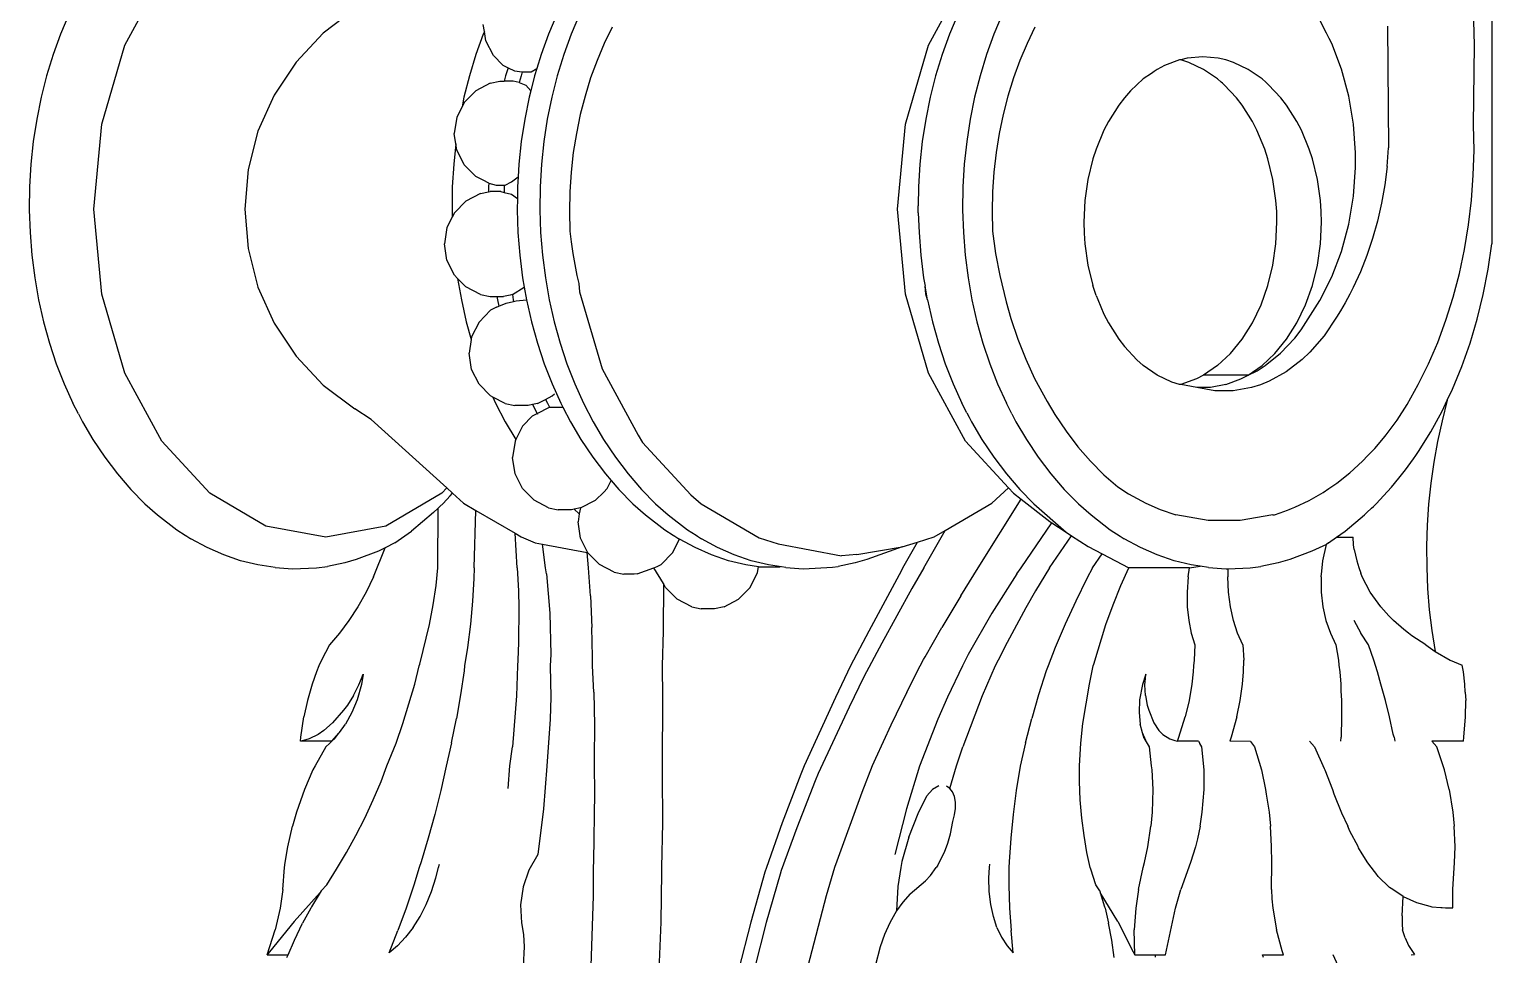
# Model space of a CAD drawing. Extents: x -1563 to 1637, y -685 to 815.
# Drawn here: x 1044 to 1192.5, y 34.6 to 128.5 of the extents above; entities that cross this region are included whole.
import ezdxf

# ---------------------------------------------------------------- set-up
doc = ezdxf.new("R2010")
doc.units = 0
doc.header["$MEASUREMENT"] = 0
doc.layers.get('0').update_dxf_attribs({"linetype": 'CONTINUOUS'})

msp = doc.modelspace()

# ---------------------------------------------------------------- linework, layer by layer
at = {"color": 22}
for p, q in [((1192.54, 147.24), (1192.54, 106.78)), ((1053.71, 126.94), (1057.46, 133.84)), ((1135.35, 126.94), (1139.1, 133.84)), ((1190.8, 126.95), (1190.55, 135.07)), ((1048.02, 130.03), (1047.17, 128.03)), ((1077.07, 130.57), (1073.86, 128.15)), ((1097.58, 130.03), (1096.73, 128.03)), ((1099.88, 130.03), (1099.04, 128.03)), ((1138.31, 130.03), (1137.46, 128.03)), ((1142.82, 130.03), (1141.98, 128.03)), ((1175.75, 128.16), (1175.07, 129.48)), ((1047.17, 128.03), (1046.42, 125.97)), ((1073.86, 128.15), (1071.1, 125.22)), ((1090.11, 128.03), (1089.36, 125.97)), ((1090.23, 128.32), (1090.11, 128.03)), ((1090.23, 128.32), (1090.12, 129.03)), ((1090.38, 127.37), (1090.23, 128.32)), ((1096.73, 128.03), (1095.98, 125.97)), ((1099.04, 128.03), (1098.28, 125.97)), ((1103.2, 128.77), (1102.4, 127.11)), ((1137.46, 128.03), (1136.71, 125.97)), ((1141.98, 128.03), (1141.22, 125.97)), ((1146.14, 128.77), (1145.34, 127.11)), ((1176.03, 127.61), (1175.75, 128.16)), ((1181.94, 128.86), (1182.06, 116.5)), ((1051.36, 118.91), (1053.71, 126.94)), ((1091.14, 125.87), (1090.38, 127.37)), ((1102.4, 127.11), (1101.67, 125.39)), ((1133, 118.91), (1135.35, 126.94)), ((1145.34, 127.11), (1144.61, 125.39)), ((1176.29, 127.09), (1176.03, 127.61)), ((1177.28, 124.51), (1176.29, 127.09)), ((1190.69, 118.82), (1190.8, 126.95)), ((1046.42, 125.97), (1045.77, 123.83)), ((1071.1, 125.22), (1068.87, 121.87)), ((1089.36, 125.97), (1088.71, 123.83)), ((1091.14, 125.87), (1092.09, 124.91)), ((1092.09, 124.91), (1092.63, 124.64)), ((1095.98, 125.97), (1095.55, 124.57)), ((1098.28, 125.97), (1097.63, 123.83)), ((1101.67, 125.39), (1101.02, 123.61)), ((1136.71, 125.97), (1136.05, 123.83)), ((1141.22, 125.97), (1140.57, 123.83)), ((1144.61, 125.39), (1143.96, 123.61)), ((1159.3, 124.86), (1158.56, 124.47)), ((1160.82, 125.43), (1159.3, 124.86)), ((1160.97, 125.44), (1160.82, 125.43)), ((1161.6, 125.61), (1160.97, 125.44)), ((1161.78, 125.18), (1160.97, 125.44)), ((1163.18, 125.75), (1161.6, 125.61)), ((1163.28, 124.47), (1161.78, 125.18)), ((1164.75, 125.61), (1163.18, 125.75)), ((1165.53, 125.43), (1164.75, 125.61)), ((1166.3, 125.18), (1165.53, 125.43)), ((1167.79, 124.47), (1166.3, 125.18)), ((1045.77, 123.83), (1045.21, 121.65)), ((1088.71, 123.83), (1088.15, 121.65)), ((1092.38, 123.83), (1092.24, 123.27)), ((1092.63, 124.64), (1092.38, 123.83)), ((1092.63, 124.64), (1093.28, 124.32)), ((1093.28, 124.32), (1094.08, 124.24)), ((1093.96, 123.83), (1093.75, 123.15)), ((1094.08, 124.24), (1093.96, 123.83)), ((1094.08, 124.24), (1094.99, 124.24)), ((1095.33, 123.83), (1094.94, 122.3)), ((1094.99, 124.24), (1095.55, 124.57)), ((1095.55, 124.57), (1095.33, 123.83)), ((1097.63, 123.83), (1097.07, 121.65)), ((1101.02, 123.61), (1100.46, 121.77)), ((1136.05, 123.83), (1135.5, 121.65)), ((1140.57, 123.83), (1140.01, 121.65)), ((1143.96, 123.61), (1143.4, 121.77)), ((1157.15, 123.5), (1155.84, 122.28)), ((1157.98, 124.07), (1157.15, 123.5)), ((1158.26, 124.26), (1157.98, 124.07)), ((1158.56, 124.47), (1158.26, 124.26)), ((1164.69, 123.5), (1163.28, 124.47)), ((1165.06, 123.19), (1164.69, 123.5)), ((1169.21, 123.5), (1167.79, 124.47)), ((1169.59, 123.17), (1169.21, 123.5)), ((1178.01, 121.76), (1177.28, 124.51)), ((1068.87, 121.87), (1067.23, 118.19)), ((1089.35, 122.31), (1088.18, 121.12)), ((1090.83, 123.07), (1089.35, 122.31)), ((1090.83, 123.07), (1091.8, 123.27)), ((1091.8, 123.27), (1092.24, 123.27)), ((1093.15, 123.27), (1092.24, 123.27)), ((1093.75, 123.15), (1093.15, 123.27)), ((1093.75, 123.15), (1094.45, 122.87)), ((1094.45, 122.87), (1094.94, 122.3)), ((1094.94, 122.3), (1094.77, 121.65)), ((1155.84, 122.28), (1155.23, 121.58)), ((1165.2, 123.06), (1165.06, 123.19)), ((1165.36, 122.92), (1165.2, 123.06)), ((1166.61, 121.58), (1165.36, 122.92)), ((1169.73, 123.05), (1169.59, 123.17)), ((1169.88, 122.92), (1169.73, 123.05)), ((1171.13, 121.58), (1169.88, 122.92)), ((1045.21, 121.65), (1044.76, 119.41)), ((1087.96, 120.68), (1087.42, 119.62)), ((1088.15, 121.65), (1087.96, 120.68)), ((1088.18, 121.12), (1087.96, 120.68)), ((1094.77, 121.65), (1094.32, 119.41)), ((1097.07, 121.65), (1096.62, 119.41)), ((1100.46, 121.77), (1099.97, 119.89)), ((1135.5, 121.65), (1135.05, 119.41)), ((1140.01, 121.65), (1139.56, 119.41)), ((1143.4, 121.77), (1142.91, 119.89)), ((1154.65, 120.83), (1153.61, 119.18)), ((1155.23, 121.58), (1154.65, 120.83)), ((1167.19, 120.83), (1166.61, 121.58)), ((1168.23, 119.18), (1167.19, 120.83)), ((1171.71, 120.83), (1171.13, 121.58)), ((1172.75, 119.18), (1171.71, 120.83)), ((1178.49, 118.91), (1178.01, 121.76)), ((1044.76, 119.41), (1044.41, 117.15)), ((1050.56, 110.29), (1051.36, 118.91)), ((1087.42, 119.62), (1087.16, 117.95)), ((1094.32, 119.41), (1093.97, 117.15)), ((1096.62, 119.41), (1096.27, 117.15)), ((1099.97, 119.89), (1099.57, 117.97)), ((1132.2, 110.29), (1133, 118.91)), ((1135.05, 119.41), (1134.7, 117.15)), ((1139.56, 119.41), (1139.21, 117.15)), ((1142.91, 119.89), (1142.52, 117.97)), ((1153.61, 119.18), (1153.15, 118.29)), ((1168.69, 118.29), (1168.23, 119.18)), ((1173.21, 118.29), (1172.75, 119.18)), ((1178.69, 115.99), (1178.49, 118.91)), ((1067.23, 118.19), (1066.23, 114.3)), ((1087.33, 116.91), (1087.16, 117.95)), ((1099.57, 117.97), (1099.26, 116.02)), ((1142.52, 117.97), (1142.2, 116.02)), ((1153.15, 118.29), (1152.36, 116.38)), ((1169.48, 116.38), (1168.69, 118.29)), ((1173.99, 116.38), (1173.21, 118.29)), ((1190.74, 116.27), (1190.69, 118.82)), ((1044.41, 117.15), (1044.17, 114.85)), ((1087.33, 116.91), (1087.11, 114.85)), ((1087.42, 116.29), (1087.33, 116.91)), ((1088.18, 114.79), (1087.42, 116.29)), ((1093.97, 117.15), (1093.73, 114.85)), ((1096.27, 117.15), (1096.03, 114.85)), ((1099.26, 116.02), (1099.04, 114.04)), ((1134.7, 117.15), (1134.45, 114.85)), ((1139.21, 117.15), (1138.97, 114.85)), ((1142.2, 116.02), (1141.98, 114.04)), ((1152.36, 116.38), (1152.03, 115.38)), ((1169.8, 115.38), (1169.48, 116.38)), ((1174.32, 115.38), (1173.99, 116.38)), ((1178.7, 114.52), (1178.69, 115.99)), ((1181.91, 114.61), (1182.06, 116.5)), ((1190.66, 113.73), (1190.74, 116.27)), ((1044.17, 114.85), (1044.03, 112.54)), ((1087.11, 114.85), (1086.97, 112.54)), ((1089.35, 113.6), (1088.18, 114.79)), ((1093.73, 114.85), (1093.65, 113.57)), ((1096.03, 114.85), (1095.89, 112.54)), ((1134.45, 114.85), (1134.32, 112.54)), ((1138.97, 114.85), (1138.83, 112.54)), ((1152.03, 115.38), (1151.53, 113.3)), ((1170.31, 113.3), (1169.8, 115.38)), ((1174.83, 113.3), (1174.32, 115.38)), ((1178.49, 111.61), (1178.7, 114.52)), ((1181.91, 114.61), (1181.67, 112.74)), ((1066.23, 114.3), (1065.89, 110.29)), ((1090.09, 113.22), (1089.35, 113.6)), ((1090.69, 112.91), (1090.09, 113.22)), ((1090.69, 112.91), (1090.64, 112.54)), ((1090.69, 112.91), (1091.43, 112.71)), ((1092.35, 112.71), (1092.98, 113.05)), ((1092.98, 113.05), (1093.65, 113.57)), ((1093.65, 113.57), (1093.59, 112.54)), ((1099.04, 114.04), (1098.9, 112.05)), ((1141.98, 114.04), (1141.84, 112.05)), ((1151.53, 113.3), (1151.22, 111.15)), ((1170.62, 111.15), (1170.31, 113.3)), ((1175.14, 111.15), (1174.83, 113.3)), ((1190.48, 111.19), (1190.66, 113.73)), ((1044.03, 112.54), (1044, 110.22)), ((1086.97, 112.54), (1086.94, 110.22)), ((1089.84, 111.86), (1088.36, 111.1)), ((1089.84, 111.86), (1090.63, 112.03)), ((1090.64, 112.54), (1090.63, 112.03)), ((1090.63, 112.03), (1090.81, 112.07)), ((1091.9, 112.07), (1090.81, 112.07)), ((1091.43, 112.71), (1092.23, 112.71)), ((1091.9, 112.07), (1092.22, 111.97)), ((1092.23, 112.71), (1092.22, 112.54)), ((1092.22, 112.54), (1092.22, 111.97)), ((1092.22, 111.97), (1092.98, 111.8)), ((1092.23, 112.71), (1092.35, 112.71)), ((1092.98, 111.8), (1093.58, 111.38)), ((1093.59, 112.54), (1093.58, 111.38)), ((1095.89, 112.54), (1095.86, 110.22)), ((1098.9, 112.05), (1098.86, 110.05)), ((1134.32, 112.54), (1134.29, 110.61)), ((1138.83, 112.54), (1138.8, 110.22)), ((1141.84, 112.05), (1141.8, 110.05)), ((1178.02, 108.75), (1178.49, 111.61)), ((1181.67, 112.74), (1181.34, 110.89)), ((1044, 110.22), (1044.08, 107.91)), ((1051.36, 101.67), (1050.56, 110.29)), ((1065.89, 110.29), (1066.23, 106.28)), ((1086.94, 110.22), (1086.97, 109.48)), ((1088.36, 111.1), (1087.18, 109.91)), ((1093.58, 111.38), (1093.56, 110.22)), ((1093.56, 110.22), (1093.64, 107.91)), ((1095.86, 110.22), (1095.94, 107.91)), ((1098.86, 110.05), (1098.9, 108.06)), ((1133, 101.67), (1132.2, 110.29)), ((1134.28, 110.26), (1134.29, 110.61)), ((1134.3, 109.91), (1134.28, 110.26)), ((1138.8, 110.22), (1138.88, 107.91)), ((1141.8, 110.05), (1141.84, 108.06)), ((1151.22, 111.15), (1151.12, 108.95)), ((1170.7, 110.05), (1170.62, 111.15)), ((1170.72, 108.95), (1170.7, 110.05)), ((1175.21, 110.05), (1175.14, 111.15)), ((1175.24, 108.95), (1175.21, 110.05)), ((1181.34, 110.89), (1180.93, 109.08)), ((1190.18, 108.68), (1190.48, 111.19)), ((1086.97, 109.48), (1086.43, 108.41)), ((1087.18, 109.91), (1086.97, 109.48)), ((1134.3, 109.91), (1134.37, 107.91)), ((1151.12, 108.95), (1151.14, 107.86)), ((1170.62, 106.76), (1170.72, 108.95)), ((1175.14, 106.76), (1175.24, 108.95)), ((1177.29, 106), (1178.02, 108.75)), ((1180.93, 109.08), (1180.43, 107.31)), ((1189.77, 106.19), (1190.18, 108.68)), ((1044.08, 107.91), (1044.26, 105.6)), ((1086.43, 108.41), (1086.17, 106.75)), ((1093.64, 107.91), (1093.82, 105.6)), ((1095.94, 107.91), (1096.13, 105.6)), ((1098.9, 108.06), (1099.04, 106.98)), ((1099.04, 106.98), (1099.21, 105.78)), ((1134.37, 107.91), (1134.55, 105.6)), ((1138.88, 107.91), (1139.07, 105.6)), ((1141.84, 108.06), (1142.15, 105.78)), ((1151.14, 107.86), (1151.22, 106.76)), ((1180.43, 107.31), (1179.86, 105.59)), ((1044.26, 105.6), (1044.56, 103.32)), ((1066.23, 106.28), (1067.23, 102.38)), ((1086.43, 105.09), (1086.17, 106.75)), ((1093.82, 105.6), (1094.11, 103.32)), ((1096.13, 105.6), (1096.42, 103.32)), ((1099.21, 105.78), (1099.63, 103.54)), ((1134.55, 105.6), (1134.84, 103.32)), ((1139.07, 105.6), (1139.36, 103.32)), ((1142.15, 105.78), (1142.57, 103.54)), ((1151.22, 106.76), (1151.53, 104.61)), ((1170.31, 104.61), (1170.62, 106.76)), ((1174.83, 104.61), (1175.14, 106.76)), ((1176.31, 103.41), (1177.29, 106)), ((1179.86, 105.59), (1179.2, 103.92)), ((1189.25, 103.75), (1189.77, 106.19)), ((1192.17, 104.18), (1192.54, 106.78)), ((1087.18, 103.59), (1086.43, 105.09)), ((1151.53, 104.61), (1152.03, 102.53)), ((1169.8, 102.53), (1170.31, 104.61)), ((1174.32, 102.53), (1174.83, 104.61)), ((1191.68, 101.63), (1192.17, 104.18)), ((1044.56, 103.32), (1044.95, 101.07)), ((1087.51, 103.26), (1087.18, 103.59)), ((1088.36, 102.4), (1087.51, 103.26)), ((1087.51, 103.26), (1087.89, 101.07)), ((1094.11, 103.32), (1094.28, 102.38)), ((1096.42, 103.32), (1096.81, 101.07)), ((1099.63, 103.54), (1099.82, 102.74)), ((1099.82, 102.74), (1099.9, 101.89)), ((1134.84, 103.32), (1134.99, 102.47)), ((1139.36, 103.32), (1139.75, 101.07)), ((1142.57, 103.54), (1143.22, 100.87)), ((1152.36, 101.52), (1152.03, 102.53)), ((1169.11, 100.56), (1169.8, 102.53)), ((1173.62, 100.56), (1174.32, 102.53)), ((1175.09, 101.02), (1176.31, 103.41)), ((1179.2, 103.92), (1178.46, 102.32)), ((1188.63, 101.36), (1189.25, 103.75)), ((1044.95, 101.07), (1045.45, 98.85)), ((1053.71, 93.63), (1051.36, 101.67)), ((1067.23, 102.38), (1068.87, 98.71)), ((1087.89, 101.07), (1088.39, 98.85)), ((1089.84, 101.63), (1088.36, 102.4)), ((1089.84, 101.63), (1090.81, 101.43)), ((1090.81, 101.43), (1091.5, 101.43)), ((1091.5, 101.43), (1091.56, 101.07)), ((1091.5, 101.43), (1092.16, 101.43)), ((1091.56, 101.07), (1091.7, 100.43)), ((1092.83, 101.57), (1092.16, 101.43)), ((1093.09, 101.62), (1092.83, 101.57)), ((1093.09, 101.62), (1094.28, 102.38)), ((1093.09, 101.62), (1093.14, 101.07)), ((1093.14, 101.07), (1093.18, 100.92)), ((1093.46, 100.98), (1094.51, 101.07)), ((1094.28, 102.38), (1094.51, 101.07)), ((1094.51, 101.07), (1095.01, 98.85)), ((1096.81, 101.07), (1097.31, 98.85)), ((1099.9, 101.89), (1102.2, 94.06)), ((1135.35, 93.63), (1133, 101.67)), ((1135.07, 101.67), (1134.99, 102.47)), ((1135.23, 101.08), (1134.99, 102.47)), ((1135.23, 101.08), (1135.07, 101.67)), ((1135.23, 101.08), (1135.74, 98.85)), ((1139.75, 101.07), (1140.25, 98.85)), ((1152.36, 101.52), (1152.53, 101.12)), ((1152.53, 101.12), (1153.15, 99.62)), ((1173.19, 98.05), (1175.09, 101.02)), ((1178.12, 101.65), (1177.66, 100.78)), ((1178.29, 101.99), (1178.12, 101.65)), ((1178.46, 102.32), (1178.29, 101.99)), ((1187.89, 99.03), (1188.63, 101.36)), ((1191.07, 99.12), (1191.68, 101.63)), ((1090.86, 100.02), (1089.69, 98.83)), ((1091.45, 100.33), (1090.86, 100.02)), ((1091.45, 100.33), (1091.7, 100.43)), ((1091.7, 100.43), (1092.43, 100.74)), ((1091.7, 100.43), (1091.71, 100.41)), ((1092.43, 100.74), (1093.18, 100.92)), ((1093.18, 100.92), (1093.46, 100.98)), ((1143.22, 100.87), (1143.7, 99.18)), ((1153.15, 99.62), (1153.61, 98.73)), ((1168.23, 98.73), (1169.11, 100.56)), ((1172.75, 98.73), (1173.62, 100.56)), ((1177.17, 99.97), (1176.78, 99.32)), ((1177.66, 100.78), (1177.17, 99.97)), ((1045.45, 98.85), (1046.05, 96.69)), ((1068.87, 98.71), (1071.1, 95.36)), ((1088.39, 98.85), (1088.89, 97.06)), ((1089.69, 98.83), (1088.93, 97.33)), ((1095.01, 98.85), (1095.61, 96.69)), ((1097.31, 98.85), (1097.91, 96.69)), ((1135.74, 98.85), (1136.34, 96.69)), ((1140.25, 98.85), (1140.85, 96.69)), ((1143.7, 99.18), (1144.41, 97.08)), ((1153.61, 98.73), (1154.65, 97.08)), ((1167.19, 97.08), (1168.23, 98.73)), ((1171.71, 97.08), (1172.75, 98.73)), ((1172.53, 97.2), (1173.19, 98.05)), ((1176.78, 99.32), (1175.51, 97.43)), ((1187.05, 96.76), (1187.89, 99.03)), ((1190.34, 96.67), (1191.07, 99.12)), ((1046.05, 96.69), (1046.75, 94.59)), ((1088.89, 97.06), (1088.67, 95.67)), ((1088.93, 97.33), (1088.89, 97.06)), ((1095.61, 96.69), (1096.31, 94.59)), ((1097.91, 96.69), (1098.61, 94.59)), ((1136.34, 96.69), (1137.04, 94.59)), ((1140.85, 96.69), (1141.55, 94.59)), ((1144.41, 97.08), (1145.22, 95.05)), ((1154.65, 97.08), (1155.23, 96.33)), ((1166, 95.63), (1167.19, 97.08)), ((1170.52, 95.63), (1171.71, 97.08)), ((1171.09, 95.68), (1172.53, 97.2)), ((1175.51, 97.43), (1174.07, 95.76)), ((1186.12, 94.57), (1187.05, 96.76)), ((1189.5, 94.3), (1190.34, 96.67)), ((1071.1, 95.36), (1073.86, 92.43)), ((1088.93, 94.01), (1088.67, 95.67)), ((1155.23, 96.33), (1156.48, 94.99)), ((1166, 95.63), (1164.69, 94.41)), ((1169.21, 94.41), (1170.52, 95.63)), ((1169.53, 94.41), (1171.09, 95.68)), ((1174.07, 95.76), (1173.3, 95.03)), ((1046.75, 94.59), (1047.55, 92.55)), ((1057.46, 86.73), (1053.71, 93.63)), ((1089.69, 92.51), (1088.93, 94.01)), ((1096.31, 94.59), (1097.1, 92.55)), ((1098.61, 94.59), (1099.41, 92.55)), ((1102.2, 94.06), (1105.84, 87.34)), ((1139.1, 86.73), (1135.35, 93.63)), ((1137.04, 94.59), (1137.83, 92.55)), ((1141.55, 94.59), (1142.35, 92.55)), ((1145.22, 95.05), (1146.11, 93.09)), ((1156.48, 94.99), (1157.15, 94.41)), ((1158.56, 93.44), (1157.15, 94.41)), ((1164.69, 94.41), (1163.28, 93.44)), ((1167.79, 93.44), (1169.21, 94.41)), ((1167.79, 93.44), (1168.71, 93.88)), ((1168.71, 93.88), (1169.53, 94.41)), ((1171.67, 93.78), (1169.94, 92.82)), ((1173.3, 95.03), (1171.67, 93.78)), ((1185.08, 92.47), (1186.12, 94.57)), ((1188.56, 92), (1189.5, 94.3)), ((1047.55, 92.55), (1048.43, 90.58)), ((1073.86, 92.43), (1077.07, 90)), ((1090.86, 91.32), (1089.69, 92.51)), ((1097.1, 92.55), (1097.99, 90.58)), ((1099.41, 92.55), (1100.3, 90.58)), ((1137.83, 92.55), (1138.72, 90.58)), ((1142.35, 92.55), (1143.24, 90.58)), ((1146.11, 93.09), (1147.37, 90.75)), ((1160.06, 92.73), (1158.56, 93.44)), ((1160.82, 92.48), (1160.06, 92.73)), ((1160.97, 92.47), (1160.82, 92.48)), ((1162.54, 93.05), (1160.97, 92.47)), ((1162.57, 92.18), (1160.97, 92.47)), ((1163.28, 93.44), (1162.54, 93.05)), ((1163.97, 92.19), (1162.57, 92.18)), ((1164.42, 91.85), (1162.57, 92.18)), ((1167.79, 93.44), (1163.28, 93.44)), ((1165.53, 92.48), (1163.97, 92.19)), ((1165.53, 92.48), (1167.05, 93.05)), ((1168.13, 92.17), (1166.28, 91.85)), ((1167.05, 93.05), (1167.79, 93.44)), ((1169.04, 92.46), (1168.13, 92.17)), ((1169.94, 92.82), (1169.04, 92.46)), ((1183.96, 90.46), (1185.08, 92.47)), ((1091.09, 91.2), (1090.86, 91.32)), ((1091.09, 91.2), (1091.37, 90.58)), ((1092.34, 90.56), (1091.09, 91.2)), ((1095.63, 90.56), (1096.45, 90.98)), ((1096.45, 90.98), (1097.11, 91.32)), ((1096.45, 90.98), (1096.63, 90.58)), ((1097.11, 91.32), (1097.34, 91.55)), ((1147.37, 90.75), (1148.15, 89.44)), ((1166.28, 91.85), (1164.42, 91.85)), ((1188.02, 90.88), (1187.49, 88.8)), ((1187.51, 89.79), (1188.02, 90.88)), ((1188.02, 90.88), (1188.56, 92)), ((1049, 89.5), (1048.43, 90.58)), ((1049, 89.5), (1049.2, 89.11)), ((1078.74, 88.94), (1077.07, 90)), ((1091.37, 90.58), (1092.35, 88.71)), ((1092.34, 90.56), (1093.31, 90.35)), ((1094.66, 90.35), (1093.31, 90.35)), ((1095.13, 89.3), (1094.09, 88.24)), ((1095.11, 90.45), (1094.66, 90.35)), ((1095.63, 90.56), (1095.11, 90.45)), ((1095.11, 90.45), (1095.59, 89.53)), ((1095.13, 89.3), (1095.59, 89.53)), ((1095.59, 89.53), (1096.83, 90.18)), ((1095.59, 89.53), (1095.61, 89.49)), ((1096.63, 90.58), (1096.83, 90.18)), ((1096.83, 90.18), (1098.2, 90.18)), ((1097.99, 90.58), (1098.2, 90.18)), ((1098.2, 90.18), (1098.97, 88.71)), ((1100.3, 90.58), (1101.27, 88.71)), ((1139.23, 89.6), (1138.72, 90.58)), ((1139.23, 89.6), (1139.46, 89.16)), ((1139.46, 89.16), (1139.7, 88.71)), ((1143.8, 89.5), (1143.24, 90.58)), ((1143.8, 89.5), (1144, 89.11)), ((1148.15, 89.44), (1149.3, 87.75)), ((1182.92, 88.88), (1183.96, 90.46)), ((1186.36, 87.69), (1187.51, 89.79)), ((1049.2, 89.11), (1049.41, 88.71)), ((1049.41, 88.71), (1050.47, 86.92)), ((1086.4, 81.99), (1078.74, 88.94)), ((1092.35, 88.71), (1093.41, 86.92)), ((1094.09, 88.24), (1093.41, 86.92)), ((1098.97, 88.71), (1100.03, 86.92)), ((1101.27, 88.71), (1102.33, 86.92)), ((1139.7, 88.71), (1140.76, 86.92)), ((1144, 89.11), (1144.21, 88.71)), ((1144.21, 88.71), (1145.27, 86.92)), ((1149.3, 87.75), (1150.51, 86.17)), ((1181.82, 87.38), (1182.92, 88.88)), ((1185.11, 85.69), (1186.36, 87.69)), ((1187.49, 88.8), (1187.03, 86.71)), ((1050.47, 86.92), (1051.67, 85.11)), ((1062.33, 81.44), (1057.46, 86.73)), ((1093.34, 86.74), (1093.08, 85.08)), ((1093.41, 86.92), (1093.34, 86.74)), ((1100.03, 86.92), (1101.23, 85.11)), ((1102.33, 86.92), (1103.54, 85.11)), ((1105.84, 87.34), (1106.28, 86.6)), ((1106.28, 86.6), (1111.19, 81.28)), ((1143.47, 81.99), (1139.1, 86.73)), ((1140.76, 86.92), (1141.96, 85.11)), ((1145.27, 86.92), (1146.48, 85.11)), ((1150.51, 86.17), (1151.79, 84.69)), ((1180.65, 86), (1181.54, 87.05)), ((1181.54, 87.05), (1181.82, 87.38)), ((1187.03, 86.71), (1186.65, 84.6)), ((1051.67, 85.11), (1052.96, 83.41)), ((1093.34, 83.42), (1093.08, 85.08)), ((1101.23, 85.11), (1102.52, 83.41)), ((1103.54, 85.11), (1104.82, 83.41)), ((1141.96, 85.11), (1143.25, 83.41)), ((1146.48, 85.11), (1147.76, 83.41)), ((1151.79, 84.69), (1153.14, 83.33)), ((1179.42, 84.7), (1178.13, 83.53)), ((1179.42, 84.7), (1179.96, 85.27)), ((1179.96, 85.27), (1180.65, 86)), ((1183.77, 83.81), (1184.58, 84.94)), ((1184.58, 84.94), (1184.82, 85.28)), ((1184.82, 85.28), (1185.11, 85.69)), ((1052.96, 83.41), (1054.32, 81.83)), ((1094.09, 81.92), (1093.34, 83.42)), ((1102.52, 83.41), (1103.1, 82.74)), ((1104.82, 83.41), (1106.18, 81.83)), ((1143.25, 83.41), (1144.61, 81.83)), ((1147.76, 83.41), (1149.12, 81.83)), ((1153.14, 83.33), (1154.55, 82.09)), ((1176.79, 82.46), (1178.13, 83.53)), ((1183.11, 82.99), (1183.77, 83.81)), ((1186.65, 84.6), (1186.34, 82.47)), ((1054.32, 81.83), (1055.75, 80.38)), ((1086.4, 81.99), (1085.89, 81.44)), ((1086.99, 81.45), (1086.4, 81.99)), ((1095.27, 80.73), (1094.09, 81.92)), ((1102.35, 81.57), (1102.69, 81.92)), ((1102.69, 81.92), (1103.1, 82.74)), ((1103.1, 82.74), (1103.88, 81.83)), ((1103.88, 81.83), (1105.31, 80.38)), ((1106.18, 81.83), (1107.62, 80.38)), ((1141.77, 80.45), (1143.47, 81.99)), ((1143.98, 81.44), (1143.47, 81.99)), ((1144.61, 81.83), (1146.04, 80.38)), ((1149.12, 81.83), (1150.56, 80.38)), ((1154.55, 82.09), (1155.65, 81.39)), ((1175.41, 81.53), (1175.99, 81.92)), ((1175.99, 81.92), (1176.79, 82.46)), ((1181.56, 81.19), (1182.35, 82.05)), ((1182.35, 82.05), (1183.11, 82.99)), ((1186.34, 82.47), (1186.12, 80.34)), ((1055.75, 80.38), (1057.03, 79.25)), ((1068.02, 78.11), (1062.33, 81.44)), ((1085.89, 81.44), (1080.21, 78.11)), ((1085.71, 80.1), (1086.05, 80.42)), ((1086.05, 80.42), (1086.76, 81.19)), ((1086.76, 81.19), (1086.99, 81.45)), ((1088.09, 80.45), (1086.99, 81.45)), ((1088.09, 80.45), (1089.35, 79.71)), ((1096.75, 79.96), (1095.27, 80.73)), ((1100, 79.96), (1101.51, 80.73)), ((1101.51, 80.73), (1102.35, 81.57)), ((1105.31, 80.38), (1106.59, 79.25)), ((1107.62, 80.38), (1108.9, 79.25)), ((1111.19, 81.28), (1112.25, 80.38)), ((1112.25, 80.38), (1118.14, 76.93)), ((1137.03, 77.67), (1141.77, 80.45)), ((1140.39, 73.88), (1144.73, 80.85)), ((1143.98, 81.44), (1144.73, 80.85)), ((1144.73, 80.85), (1147.64, 78.57)), ((1146.04, 80.38), (1149.31, 77.49)), ((1150.56, 80.38), (1151.84, 79.25)), ((1155.65, 81.39), (1157.39, 80.43)), ((1157.39, 80.43), (1158.86, 79.79)), ((1172.53, 80.02), (1173.98, 80.71)), ((1173.98, 80.71), (1175.41, 81.53)), ((1180.52, 80.1), (1180.85, 80.42)), ((1180.85, 80.42), (1181.56, 81.19)), ((1186.12, 80.34), (1185.98, 78.2)), ((1057.03, 79.25), (1058.98, 77.75)), ((1085.06, 79.48), (1082.84, 77.59)), ((1085.06, 79.48), (1085.54, 79.93)), ((1085.5, 73.88), (1085.54, 79.93)), ((1085.54, 79.93), (1085.71, 80.1)), ((1089.19, 73.88), (1089.35, 79.71)), ((1089.35, 79.71), (1093.34, 77.38)), ((1096.75, 79.96), (1097.71, 79.76)), ((1099.06, 79.76), (1097.71, 79.76)), ((1099.33, 79.82), (1099.06, 79.76)), ((1100, 79.96), (1099.33, 79.82)), ((1099.33, 79.82), (1099.86, 79.35)), ((1099.86, 79.35), (1099.74, 78.56)), ((1100, 79.96), (1099.86, 79.35)), ((1106.59, 79.25), (1108.54, 77.75)), ((1108.9, 79.25), (1110.84, 77.75)), ((1151.84, 79.25), (1153.78, 77.75)), ((1158.86, 79.79), (1160.46, 79.25)), ((1163.73, 78.68), (1160.46, 79.25)), ((1170.3, 79.25), (1167, 78.68)), ((1170.3, 79.25), (1170.46, 79.25)), ((1170.46, 79.25), (1171.04, 79.45)), ((1171.04, 79.45), (1171.79, 79.74)), ((1171.79, 79.74), (1171.97, 79.81)), ((1171.97, 79.81), (1172.21, 79.9)), ((1172.21, 79.9), (1172.53, 80.02)), ((1177.64, 77.59), (1179.62, 79.25)), ((1179.62, 79.25), (1179.86, 79.48)), ((1179.86, 79.48), (1180.34, 79.93)), ((1180.34, 79.93), (1180.52, 80.1)), ((1058.98, 77.75), (1059.85, 77.19)), ((1074.11, 76.98), (1068.02, 78.11)), ((1080.21, 78.11), (1074.11, 76.98)), ((1081.14, 76.4), (1082.84, 77.59)), ((1093.34, 77.38), (1093.97, 77.01)), ((1093.55, 73.88), (1093.34, 77.38)), ((1100, 76.9), (1099.74, 78.56)), ((1108.54, 77.75), (1109.41, 77.19)), ((1110.84, 77.75), (1111.72, 77.19)), ((1134.85, 73.88), (1137.03, 77.67)), ((1135.9, 77.01), (1137.03, 77.67)), ((1144.73, 73.88), (1147.85, 78.43)), ((1147.64, 78.57), (1147.85, 78.43)), ((1147.85, 78.43), (1149.31, 77.49)), ((1149.31, 77.49), (1149.85, 77.14)), ((1153.78, 77.75), (1154.81, 77.1)), ((1167, 78.68), (1163.73, 78.68)), ((1176.77, 76.98), (1177.64, 77.59)), ((1185.98, 78.2), (1185.91, 76.06)), ((1059.85, 77.19), (1060, 77.1)), ((1060, 77.1), (1060.41, 76.83)), ((1062.06, 75.94), (1060.41, 76.83)), ((1063.75, 75.2), (1062.06, 75.94)), ((1078.96, 72.98), (1080.16, 75.92)), ((1080.16, 75.92), (1079.47, 75.58)), ((1081.14, 76.4), (1080.16, 75.92)), ((1093.97, 77.01), (1095.37, 76.42)), ((1095.37, 76.42), (1096.12, 76.28)), ((1096.44, 73.88), (1096.12, 76.28)), ((1096.12, 76.28), (1100.68, 75.42)), ((1100.75, 75.41), (1100, 76.9)), ((1109.35, 75.4), (1110.05, 76.79)), ((1109.41, 77.19), (1109.56, 77.1)), ((1109.56, 77.1), (1109.97, 76.83)), ((1110.05, 76.79), (1109.97, 76.83)), ((1111.62, 75.94), (1110.05, 76.79)), ((1113.31, 75.2), (1111.62, 75.94)), ((1111.72, 77.19), (1111.87, 77.1)), ((1111.87, 77.1), (1112.27, 76.83)), ((1113.92, 75.94), (1112.27, 76.83)), ((1115.61, 75.2), (1113.92, 75.94)), ((1118.14, 76.93), (1120.07, 76.31)), ((1120.07, 76.31), (1126.51, 75.11)), ((1128.07, 75.23), (1132.67, 76)), ((1132.67, 76), (1129.08, 74.72)), ((1132.67, 76), (1134.2, 76.48)), ((1132.74, 73.88), (1134.2, 76.48)), ((1134.2, 76.48), (1135.9, 77.01)), ((1147.62, 73.88), (1149.85, 77.14)), ((1149.85, 77.14), (1151.55, 76.04)), ((1151.55, 76.04), (1152.96, 75.31)), ((1154.81, 77.1), (1155.21, 76.83)), ((1156.86, 75.94), (1155.21, 76.83)), ((1158.55, 75.2), (1156.86, 75.94)), ((1175.75, 76.26), (1174.28, 75.58)), ((1175.39, 74.59), (1175.75, 76.26)), ((1175.95, 76.4), (1175.75, 76.26)), ((1175.95, 76.4), (1176.77, 76.98)), ((1176.77, 76.98), (1178.46, 76.98)), ((1178.5, 76.22), (1178.46, 76.98)), ((1178.57, 75.73), (1178.5, 76.22)), ((1185.91, 76.06), (1185.93, 73.91)), ((1065.47, 74.59), (1063.75, 75.2)), ((1067.22, 74.17), (1065.47, 74.59)), ((1076.04, 74.39), (1074.28, 74.02)), ((1077.22, 74.72), (1076.04, 74.39)), ((1079.47, 75.58), (1077.22, 74.72)), ((1100.79, 73.88), (1100.68, 75.42)), ((1100.68, 75.42), (1100.75, 75.41)), ((1101.93, 74.21), (1100.75, 75.41)), ((1108.18, 74.21), (1109.35, 75.4)), ((1115.03, 74.59), (1113.31, 75.2)), ((1116.78, 74.17), (1115.03, 74.59)), ((1117.33, 74.59), (1115.61, 75.2)), ((1119.08, 74.17), (1117.33, 74.59)), ((1127.9, 74.39), (1126.15, 74.02)), ((1128.07, 75.23), (1126.51, 75.11)), ((1129.08, 74.72), (1127.9, 74.39)), ((1151.98, 73.88), (1152.96, 75.31)), ((1152.96, 75.31), (1155.68, 73.88)), ((1160.27, 74.59), (1158.55, 75.2)), ((1162.02, 74.17), (1160.27, 74.59)), ((1170.84, 74.39), (1169.09, 74.02)), ((1172.02, 74.72), (1170.84, 74.39)), ((1174.28, 75.58), (1172.02, 74.72)), ((1175.28, 73.54), (1175.39, 74.59)), ((1178.57, 75.73), (1178.83, 74.59)), ((1178.83, 74.59), (1179.03, 73.91)), ((1068.98, 73.91), (1067.22, 74.17)), ((1068.98, 73.91), (1070.3, 73.81)), ((1070.3, 73.81), (1070.75, 73.78)), ((1070.75, 73.78), (1073.19, 73.88)), ((1073.19, 73.88), (1074.28, 74.02)), ((1078.96, 72.98), (1078.21, 71.42)), ((1085.32, 72.1), (1085.5, 73.88)), ((1089.17, 72.79), (1089.03, 70.5)), ((1089.19, 73.88), (1089.17, 72.79)), ((1093.55, 73.88), (1093.69, 71.55)), ((1096.52, 73.27), (1096.44, 73.88)), ((1096.52, 73.27), (1096.86, 69.26)), ((1100.99, 71.03), (1100.79, 73.88)), ((1103.41, 73.44), (1101.93, 74.21)), ((1103.41, 73.44), (1104.38, 73.24)), ((1105.44, 73.24), (1104.38, 73.24)), ((1105.73, 73.26), (1105.44, 73.24)), ((1105.73, 73.26), (1107.44, 73.88)), ((1107.44, 73.88), (1107.78, 74.01)), ((1108.43, 72.28), (1107.44, 73.88)), ((1107.78, 74.01), (1108.18, 74.21)), ((1118.08, 73.98), (1116.78, 74.17)), ((1117.23, 71.89), (1117.98, 73.39)), ((1117.98, 73.39), (1118.08, 73.98)), ((1118.08, 73.98), (1120.28, 73.98)), ((1120.84, 73.91), (1119.08, 74.17)), ((1120.84, 73.91), (1122.61, 73.78)), ((1122.61, 73.78), (1123.81, 73.83)), ((1123.81, 73.83), (1125.58, 73.93)), ((1125.58, 73.93), (1126.15, 74.02)), ((1132.34, 73.18), (1129.26, 67.46)), ((1132.74, 73.88), (1132.34, 73.18)), ((1134.85, 73.88), (1133.64, 71.77)), ((1138.61, 71.03), (1140.39, 73.88)), ((1144.32, 73.27), (1141.77, 69.26)), ((1144.32, 73.27), (1144.73, 73.88)), ((1147.62, 73.88), (1146.2, 71.55)), ((1151.41, 72.79), (1150.29, 70.5)), ((1151.98, 73.88), (1151.41, 72.79)), ((1154.87, 72.1), (1155.68, 73.88)), ((1161.84, 73.88), (1155.68, 73.88)), ((1161.71, 72.98), (1161.61, 71.42)), ((1161.71, 72.98), (1161.84, 73.88)), ((1161.84, 73.88), (1162.94, 74.03)), ((1162.94, 74.03), (1162.02, 74.17)), ((1163.78, 73.91), (1162.94, 74.03)), ((1163.78, 73.91), (1165.1, 73.81)), ((1165.1, 73.81), (1165.55, 73.78)), ((1165.55, 73.78), (1165.74, 73.79)), ((1165.74, 73.79), (1165.73, 72.98)), ((1165.81, 71.42), (1165.73, 72.98)), ((1165.74, 73.79), (1167.99, 73.88)), ((1167.99, 73.88), (1169.09, 74.02)), ((1175.23, 72.98), (1175.22, 71.42)), ((1175.23, 72.98), (1175.28, 73.54)), ((1179.03, 73.91), (1179.24, 73.34)), ((1179.38, 72.98), (1179.24, 73.34)), ((1180.2, 71.42), (1179.38, 72.98)), ((1185.93, 73.91), (1186.02, 71.77)), ((1078.21, 71.42), (1077.38, 69.93)), ((1085.02, 70.12), (1085.32, 72.1)), ((1093.69, 71.55), (1093.74, 69.83)), ((1108.43, 72.28), (1108.39, 67.46)), ((1108.63, 71.89), (1108.43, 72.28)), ((1109.81, 70.7), (1108.63, 71.89)), ((1116.05, 70.7), (1117.23, 71.89)), ((1133.64, 71.77), (1130.58, 66.22)), ((1146.2, 71.55), (1145.21, 69.83)), ((1154.09, 70.12), (1154.87, 72.1)), ((1161.61, 71.42), (1161.62, 69.93)), ((1166.01, 69.93), (1165.81, 71.42)), ((1175.22, 71.42), (1175.39, 69.93)), ((1181.26, 69.93), (1180.2, 71.42)), ((1186.02, 71.77), (1186.19, 69.63)), ((1077.38, 69.93), (1076.47, 68.53)), ((1084.64, 68.12), (1085.02, 70.12)), ((1089.03, 70.5), (1088.81, 68.16)), ((1093.74, 69.83), (1093.7, 66.31)), ((1100.99, 71.03), (1101.15, 67.83)), ((1111.29, 69.93), (1109.81, 70.7)), ((1111.29, 69.93), (1112.26, 69.73)), ((1114.57, 69.93), (1113.61, 69.73)), ((1114.57, 69.93), (1116.05, 70.7)), ((1138.61, 71.03), (1136.7, 67.83)), ((1145.21, 69.83), (1143.31, 66.31)), ((1150.29, 70.5), (1149.22, 68.16)), ((1153.36, 68.12), (1154.09, 70.12)), ((1161.62, 69.93), (1161.76, 68.53)), ((1166.31, 68.53), (1166.01, 69.93)), ((1175.39, 69.93), (1175.7, 68.53)), ((1182.1, 68.99), (1181.26, 69.93)), ((1076.47, 68.53), (1075.5, 67.24)), ((1096.86, 69.26), (1096.96, 65.07)), ((1113.61, 69.73), (1112.26, 69.73)), ((1141.77, 69.26), (1139.36, 65.07)), ((1161.76, 68.53), (1162.01, 67.24)), ((1166.73, 67.24), (1166.31, 68.53)), ((1175.7, 68.53), (1176.15, 67.24)), ((1178.53, 68.57), (1179.23, 67.24)), ((1182.56, 68.53), (1182.1, 68.99)), ((1183.6, 67.61), (1182.56, 68.53)), ((1186.19, 69.63), (1186.44, 67.5)), ((1075.5, 67.24), (1074.49, 66.07)), ((1083.67, 64.09), (1084.64, 68.12)), ((1088.81, 68.16), (1088.51, 65.8)), ((1101.22, 64.83), (1101.15, 67.83)), ((1108.39, 67.46), (1108.28, 63.92)), ((1129.26, 67.46), (1127.42, 63.92)), ((1134.98, 64.83), (1136.7, 67.83)), ((1149.22, 68.16), (1148.21, 65.8)), ((1152.11, 64.09), (1153.36, 68.12)), ((1162.01, 67.24), (1162.39, 66.07)), ((1167.25, 66.07), (1166.73, 67.24)), ((1176.15, 67.24), (1176.72, 66.07)), ((1180.02, 66.07), (1179.23, 67.24)), ((1184.07, 67.24), (1183.6, 67.61)), ((1184.43, 66.98), (1184.07, 67.24)), ((1185.85, 66.07), (1184.43, 66.98)), ((1186.44, 67.5), (1186.78, 65.38)), ((1074.49, 66.07), (1073.69, 64.51)), ((1088.51, 65.8), (1088.22, 63.92)), ((1093.7, 66.31), (1093.62, 64.52)), ((1130.58, 66.22), (1128.77, 62.82)), ((1143.31, 66.31), (1142.4, 64.52)), ((1148.21, 65.8), (1147.48, 63.92)), ((1162.39, 66.07), (1162.33, 64.51)), ((1167.25, 66.07), (1167.35, 64.51)), ((1176.72, 66.07), (1176.96, 64.51)), ((1180.55, 64.51), (1180.02, 66.07)), ((1185.85, 66.07), (1186.78, 65.38)), ((1186.78, 65.38), (1188.33, 64.51)), ((1073.43, 63.92), (1073.18, 63.31)), ((1073.69, 64.51), (1073.43, 63.92)), ((1083.16, 62.07), (1083.62, 63.92)), ((1083.62, 63.92), (1083.67, 64.09)), ((1088.22, 63.92), (1088.16, 63.41)), ((1093.58, 63.92), (1093.48, 60.87)), ((1093.62, 64.52), (1093.58, 63.92)), ((1096.96, 65.07), (1096.92, 63.92)), ((1096.92, 63.92), (1096.96, 60.74)), ((1101.22, 64.57), (1101.22, 64.83)), ((1101.22, 63.92), (1101.22, 64.57)), ((1101.33, 61.26), (1101.22, 63.92)), ((1108.28, 63.92), (1108.32, 60.72)), ((1127.42, 63.92), (1125.89, 60.72)), ((1133.13, 61.26), (1134.48, 63.92)), ((1134.48, 63.92), (1134.83, 64.57)), ((1134.83, 64.57), (1134.98, 64.83)), ((1138.77, 63.92), (1137.26, 60.74)), ((1139.36, 65.07), (1138.77, 63.92)), ((1142.11, 63.92), (1140.79, 60.87)), ((1142.4, 64.52), (1142.11, 63.92)), ((1147.48, 63.92), (1147.3, 63.41)), ((1151.67, 62.07), (1152.07, 63.92)), ((1152.07, 63.92), (1152.11, 64.09)), ((1162.26, 63.92), (1162.23, 63.31)), ((1162.33, 64.51), (1162.26, 63.92)), ((1167.31, 63.31), (1167.35, 64.51)), ((1176.96, 64.51), (1177.01, 64.01)), ((1177.01, 64.01), (1177.1, 63.31)), ((1180.93, 63.31), (1180.55, 64.51)), ((1188.33, 64.51), (1189.54, 64)), ((1189.66, 63.31), (1189.54, 64)), ((1073.18, 63.31), (1072.75, 62.08)), ((1077.48, 61.99), (1077.74, 62.65)), ((1077.74, 62.65), (1077.92, 63.09)), ((1077.92, 63.09), (1077.76, 62.05)), ((1088.16, 63.41), (1087.81, 61)), ((1128.77, 62.82), (1127.28, 59.74)), ((1147.3, 63.41), (1146.52, 61)), ((1157.39, 63.09), (1157.07, 62.05)), ((1157.32, 61.99), (1157.36, 62.65)), ((1157.36, 62.65), (1157.39, 63.09)), ((1162.23, 63.31), (1162.09, 62.08)), ((1167.22, 62.08), (1167.31, 63.31)), ((1177.1, 63.31), (1177.2, 62.08)), ((1181.29, 62.08), (1180.93, 63.31)), ((1189.81, 62.08), (1189.66, 63.31)), ((1072.75, 62.08), (1072.27, 60.42)), ((1076.94, 60.93), (1076.32, 59.94)), ((1076.94, 60.93), (1077.48, 61.99)), ((1077.76, 62.05), (1077.32, 60.49)), ((1081.96, 58.06), (1083.16, 62.07)), ((1087.81, 61), (1087.39, 58.57)), ((1101.33, 61.26), (1101.4, 57.91)), ((1133.13, 61.26), (1131.51, 57.91)), ((1146.52, 61), (1145.82, 58.57)), ((1151.02, 58.06), (1151.67, 62.07)), ((1157.07, 62.05), (1156.78, 60.49)), ((1157.37, 60.93), (1157.32, 61.99)), ((1157.37, 60.93), (1157.53, 59.94)), ((1162.09, 62.08), (1161.8, 60.42)), ((1166.99, 60.42), (1167.22, 62.08)), ((1177.2, 62.08), (1177.22, 61.38)), ((1177.22, 61.38), (1177.29, 60.42)), ((1181.74, 60.42), (1181.29, 62.08)), ((1189.85, 61.27), (1189.81, 62.08)), ((1189.85, 61.27), (1189.9, 60.42)), ((1072.27, 60.42), (1071.89, 58.75)), ((1075.91, 59.42), (1074.8, 58.15)), ((1076.32, 59.94), (1075.91, 59.42)), ((1077.32, 60.49), (1076.77, 59.18)), ((1093.48, 60.87), (1093.07, 55.7)), ((1096.96, 60.74), (1096.9, 58.52)), ((1108.32, 60.72), (1108.27, 53.78)), ((1125.89, 60.72), (1122.72, 53.78)), ((1127.28, 59.74), (1124.14, 53.01)), ((1137.26, 60.74), (1136.29, 58.52)), ((1140.79, 60.87), (1138.81, 55.7)), ((1156.78, 60.49), (1156.73, 59.18)), ((1157.53, 59.94), (1157.7, 59.42)), ((1157.7, 59.42), (1158.21, 58.15)), ((1161.8, 60.42), (1161.4, 58.75)), ((1166.65, 58.75), (1166.99, 60.42)), ((1177.29, 60.42), (1177.29, 58.75)), ((1182.15, 58.75), (1181.74, 60.42)), ((1189.89, 58.75), (1189.9, 60.42)), ((1071.59, 56.69), (1071.89, 58.75)), ((1074.8, 58.15), (1073.93, 57.38)), ((1075.51, 57.15), (1076.11, 58)), ((1076.77, 59.18), (1076.11, 58)), ((1081.26, 56.08), (1081.96, 58.06)), ((1086.9, 56.13), (1087.39, 58.57)), ((1096.9, 58.52), (1096.57, 53.76)), ((1136.29, 58.52), (1134.42, 53.76)), ((1145.18, 56.13), (1145.82, 58.57)), ((1150.8, 56.08), (1151.02, 58.06)), ((1156.73, 59.18), (1156.84, 58)), ((1157.06, 57.14), (1156.84, 58)), ((1158.21, 58.15), (1158.74, 57.38)), ((1160.76, 56.69), (1161.4, 58.75)), ((1166.65, 58.75), (1166.07, 56.69)), ((1177.29, 58.75), (1177.24, 56.69)), ((1182.53, 57.01), (1182.15, 58.75)), ((1189.72, 56.69), (1189.89, 58.75)), ((1071.55, 56.28), (1071.59, 56.69)), ((1072.43, 56.53), (1071.84, 56.34)), ((1073.33, 56.97), (1072.43, 56.53)), ((1073.93, 57.38), (1073.33, 56.97)), ((1074.72, 56.28), (1075.45, 57.1)), ((1075.03, 56.55), (1074.72, 56.28)), ((1075.03, 56.55), (1075.45, 57.1)), ((1075.45, 57.1), (1075.51, 57.15)), ((1101.4, 57.91), (1101.39, 54.51)), ((1131.51, 57.91), (1129.95, 54.51)), ((1157.54, 56.03), (1157.06, 57.14)), ((1157.24, 56.55), (1157.06, 57.14)), ((1157.24, 56.55), (1157.54, 56.03)), ((1158.74, 57.38), (1159.15, 56.97)), ((1159.15, 56.97), (1159.84, 56.53)), ((1159.84, 56.53), (1160.34, 56.34)), ((1160.61, 56.28), (1160.76, 56.69)), ((1166.07, 56.69), (1165.94, 56.28)), ((1177.21, 56.28), (1177.24, 56.69)), ((1182.62, 56.69), (1182.53, 57.01)), ((1182.62, 56.69), (1182.71, 56.28)), ((1189.67, 56.28), (1189.72, 56.69)), ((1071.84, 56.34), (1071.55, 56.28)), ((1074.72, 56.28), (1071.55, 56.28)), ((1074.13, 55.71), (1073.03, 53.78)), ((1074.49, 56.03), (1074.13, 55.71)), ((1074.49, 56.03), (1074.72, 56.28)), ((1080.32, 53.78), (1081.26, 56.08)), ((1086.9, 56.13), (1086.35, 53.74)), ((1092.82, 53.78), (1093.07, 55.7)), ((1138.17, 53.78), (1138.81, 55.7)), ((1145.18, 56.13), (1144.63, 53.74)), ((1150.68, 53.78), (1150.8, 56.08)), ((1157.54, 56.03), (1157.76, 55.71)), ((1157.76, 55.71), (1157.96, 53.78)), ((1160.34, 56.34), (1160.61, 56.28)), ((1162.76, 56.28), (1160.61, 56.28)), ((1162.76, 56.28), (1162.88, 56.03)), ((1163.11, 55.71), (1162.88, 56.03)), ((1163.33, 53.37), (1163.11, 55.71)), ((1168.05, 56.24), (1165.94, 56.28)), ((1168.05, 56.24), (1168.45, 55.71)), ((1168.45, 55.71), (1169.16, 53.37)), ((1174.54, 55.71), (1174.04, 56.28)), ((1174.54, 55.71), (1175.51, 53.5)), ((1186.95, 55.71), (1186.46, 56.28)), ((1189.67, 56.28), (1186.46, 56.28)), ((1187.74, 53.37), (1186.95, 55.71)), ((1073.03, 53.78), (1072.82, 53.37)), ((1079.74, 52.2), (1080.32, 53.78)), ((1086.35, 53.74), (1085.81, 51.27)), ((1092.63, 51.49), (1092.82, 53.78)), ((1096.57, 53.76), (1096.24, 49.42)), ((1101.39, 54.51), (1101.37, 53.78)), ((1101.37, 53.78), (1101.42, 51.08)), ((1108.27, 53.78), (1108.3, 52.93)), ((1122.72, 53.78), (1122.37, 52.93)), ((1129.62, 53.78), (1128.55, 51.08)), ((1129.95, 54.51), (1129.62, 53.78)), ((1134.42, 53.76), (1133.1, 49.42)), ((1137.5, 51.49), (1138.17, 53.78)), ((1144.63, 53.74), (1144.24, 51.27)), ((1150.66, 52.2), (1150.68, 53.78)), ((1157.96, 53.78), (1158.02, 53.37)), ((1175.51, 53.5), (1175.58, 53.37)), ((1072.82, 53.37), (1071.96, 51.37)), ((1078.94, 50.32), (1079.74, 52.2)), ((1108.3, 52.93), (1108.33, 48)), ((1122.37, 52.93), (1120.47, 48)), ((1123.82, 52.26), (1121.95, 47.5)), ((1124.14, 53.01), (1123.82, 52.26)), ((1150.74, 50.32), (1150.66, 52.2)), ((1158.02, 53.37), (1158.12, 51.37)), ((1163.32, 51.37), (1163.33, 53.37)), ((1169.16, 53.37), (1169.57, 51.37)), ((1175.58, 53.37), (1176.35, 51.37)), ((1188.22, 51.37), (1187.74, 53.37)), ((1071.96, 51.37), (1071.15, 49.06)), ((1085.81, 51.27), (1085.2, 48.84)), ((1101.42, 51.08), (1101.32, 44.11)), ((1128.55, 51.08), (1126.01, 44.11)), ((1134.28, 48.93), (1135.17, 50.72)), ((1135.75, 51.37), (1135.17, 50.72)), ((1136.38, 51.74), (1135.75, 51.37)), ((1137.5, 51.49), (1137.17, 51.72)), ((1137.77, 51.13), (1137.5, 51.49)), ((1137.96, 50.65), (1137.77, 51.13)), ((1138.06, 50.08), (1137.96, 50.65)), ((1144.24, 51.27), (1143.92, 48.84)), ((1158.12, 51.37), (1158.06, 49.06)), ((1163.13, 49.06), (1163.32, 51.37)), ((1169.57, 51.37), (1169.63, 50.89)), ((1169.63, 50.89), (1169.93, 49.06)), ((1176.35, 51.37), (1176.49, 50.92)), ((1176.49, 50.92), (1177.28, 49.02)), ((1188.22, 51.37), (1188.59, 49.06)), ((1071.15, 49.06), (1070.75, 47.66)), ((1078.09, 48.48), (1078.94, 50.32)), ((1096.24, 49.42), (1095.67, 44.77)), ((1133.1, 49.42), (1131.91, 44.77)), ((1137.98, 48.79), (1138.06, 49.45)), ((1138.06, 49.45), (1138.06, 50.08)), ((1150.9, 48.48), (1150.74, 50.32)), ((1158.06, 49.06), (1157.93, 47.66)), ((1162.92, 47.66), (1163.13, 49.06)), ((1169.93, 49.06), (1170.08, 47.66)), ((1177.28, 49.02), (1177.91, 47.66)), ((1188.59, 49.06), (1188.73, 47.66)), ((1070.28, 45.57), (1070.75, 47.66)), ((1077.18, 46.7), (1078.09, 48.48)), ((1085.2, 48.84), (1084.53, 46.43)), ((1108.33, 48), (1108.22, 43.47)), ((1120.47, 48), (1118.87, 43.47)), ((1133.34, 46.54), (1134.28, 48.93)), ((1137.58, 46.86), (1137.8, 48.13)), ((1137.8, 48.13), (1137.98, 48.79)), ((1143.92, 48.84), (1143.68, 46.43)), ((1151.13, 46.7), (1150.9, 48.48)), ((1157.61, 45.57), (1157.93, 47.66)), ((1162.92, 47.66), (1162.66, 46.38)), ((1170.17, 45.58), (1170.08, 47.66)), ((1178.12, 47.14), (1177.91, 47.66)), ((1188.81, 45.57), (1188.73, 47.66)), ((1076.22, 44.97), (1077.18, 46.7)), ((1084.53, 46.43), (1083.79, 44.04)), ((1121.95, 47.5), (1120.38, 43.15)), ((1133.34, 46.54), (1132.62, 44.06)), ((1137.31, 45.92), (1137.58, 46.86)), ((1143.68, 46.43), (1143.51, 44.04)), ((1151.43, 44.97), (1151.13, 46.7)), ((1162.66, 46.38), (1162.45, 45.57)), ((1178.96, 45.58), (1178.12, 47.14)), ((1070, 43.96), (1070.28, 45.57)), ((1075.32, 43.47), (1076.22, 44.97)), ((1095.67, 44.77), (1094.75, 43.2)), ((1136.24, 43.63), (1136.97, 45.01)), ((1136.97, 45.01), (1137.31, 45.92)), ((1151.77, 43.47), (1151.43, 44.97)), ((1157.27, 43.96), (1157.61, 45.57)), ((1162.45, 45.57), (1161.95, 43.96)), ((1170.22, 43.96), (1170.17, 45.58)), ((1179.02, 45.44), (1178.96, 45.58)), ((1179.38, 44.86), (1179.02, 45.44)), ((1179.96, 43.93), (1179.38, 44.86)), ((1188.77, 43.96), (1188.81, 45.57)), ((1069.77, 41.21), (1069.94, 43.47)), ((1069.94, 43.47), (1070, 43.96)), ((1074.24, 41.7), (1075.22, 43.3)), ((1075.22, 43.3), (1075.32, 43.47)), ((1083.6, 43.47), (1083.06, 41.68)), ((1083.79, 44.04), (1083.6, 43.47)), ((1085.3, 42.4), (1085.57, 43.47)), ((1085.57, 43.47), (1085.67, 43.81)), ((1094.75, 43.2), (1094.15, 41.48)), ((1101.29, 43.47), (1101.28, 40.57)), ((1101.32, 44.11), (1101.29, 43.47)), ((1108.22, 43.47), (1108.23, 42.99)), ((1118.87, 43.47), (1118.72, 42.99)), ((1120.38, 43.15), (1120.26, 42.77)), ((1125.79, 43.47), (1124.94, 40.57)), ((1126.01, 44.11), (1125.79, 43.47)), ((1132.51, 43.47), (1132.22, 41.54)), ((1132.62, 44.06), (1132.51, 43.47)), ((1135.55, 42.66), (1136.12, 43.47)), ((1136.24, 43.63), (1136.12, 43.47)), ((1141.46, 42.4), (1141.52, 43.47)), ((1141.52, 43.47), (1141.55, 43.81)), ((1143.51, 44.04), (1143.49, 43.47)), ((1143.49, 43.47), (1143.5, 41.68)), ((1151.81, 43.3), (1151.77, 43.47)), ((1152.32, 41.7), (1151.81, 43.3)), ((1156.65, 41.21), (1157.14, 43.47)), ((1157.14, 43.47), (1157.27, 43.96)), ((1161.95, 43.96), (1160.95, 41.21)), ((1170.16, 41.21), (1170.22, 43.96)), ((1180.63, 43.06), (1179.96, 43.93)), ((1188.58, 41.21), (1188.77, 43.96)), ((1073.66, 41.08), (1074.24, 41.7)), ((1083.06, 41.68), (1082.29, 39.34)), ((1084.86, 41.03), (1085.3, 42.4)), ((1108.23, 42.99), (1108.15, 37.92)), ((1118.72, 42.99), (1117.29, 37.92)), ((1120.26, 42.77), (1118.86, 37.89)), ((1133.46, 40.79), (1135.03, 42.12)), ((1135.55, 42.66), (1135.03, 42.12)), ((1141.51, 41.03), (1141.46, 42.4)), ((1143.5, 41.68), (1143.57, 39.34)), ((1152.72, 41.08), (1152.32, 41.7)), ((1180.77, 42.88), (1180.63, 43.06)), ((1181.01, 42.56), (1180.77, 42.88)), ((1182.17, 41.43), (1181.01, 42.56)), ((1069.77, 41.21), (1069.48, 39.34)), ((1070.91, 37.97), (1073.56, 40.92)), ((1073.56, 40.92), (1072.68, 39.48)), ((1073.66, 41.08), (1073.56, 40.92)), ((1084.32, 39.72), (1084.86, 41.03)), ((1094.15, 41.48), (1093.9, 39.67)), ((1101.28, 40.57), (1101.04, 33.44)), ((1124.94, 40.57), (1123.07, 33.44)), ((1132.22, 41.54), (1132.1, 39.06)), ((1133.46, 40.79), (1132.72, 39.93)), ((1141.66, 39.72), (1141.51, 41.03)), ((1152.72, 41.08), (1152.77, 40.92)), ((1154.55, 37.97), (1152.77, 40.92)), ((1152.77, 40.92), (1153.22, 39.48)), ((1156.65, 41.21), (1156.38, 39.34)), ((1160.41, 39.34), (1160.95, 41.21)), ((1170.16, 41.21), (1170.21, 40.28)), ((1170.21, 40.28), (1170.3, 39.34)), ((1182.49, 41.21), (1182.17, 41.43)), ((1183.53, 40.52), (1182.49, 41.21)), ((1183.44, 38.55), (1183.53, 40.52)), ((1183.53, 40.52), (1184.91, 39.89)), ((1188.58, 39.37), (1188.58, 41.21)), ((1069.48, 39.34), (1068.97, 37.12)), ((1072.6, 39.33), (1071.77, 37.81)), ((1072.68, 39.48), (1072.6, 39.33)), ((1082.29, 39.34), (1081.45, 37.05)), ((1083.69, 38.5), (1084.32, 39.72)), ((1093.9, 39.67), (1094, 37.85)), ((1132.1, 39.06), (1131.41, 37.85)), ((1132.72, 39.93), (1132.1, 39.06)), ((1141.92, 38.5), (1141.66, 39.72)), ((1143.57, 39.34), (1143.73, 37.05)), ((1153.22, 39.48), (1153.26, 39.33)), ((1153.26, 39.33), (1153.63, 37.81)), ((1156.38, 39.34), (1156.23, 37.12)), ((1159.42, 34.61), (1160.41, 39.34)), ((1170.3, 39.34), (1170.69, 37.12)), ((1184.91, 39.89), (1186.25, 39.52)), ((1186.25, 39.52), (1186.36, 39.49)), ((1186.36, 39.49), (1186.47, 39.48)), ((1186.47, 39.48), (1187.37, 39.41)), ((1187.37, 39.41), (1187.49, 39.4)), ((1187.49, 39.4), (1187.84, 39.37)), ((1187.84, 39.37), (1188.58, 39.37)), ((1070.91, 37.97), (1068.41, 34.91)), ((1070.94, 36.09), (1071.77, 37.81)), ((1082.99, 37.37), (1082.22, 36.38)), ((1082.99, 37.37), (1083.69, 38.5)), ((1094, 37.85), (1094.19, 36.66)), ((1108.15, 37.92), (1107.93, 33.03)), ((1117.29, 37.92), (1116.05, 33.03)), ((1118.86, 37.89), (1117.65, 33.2)), ((1131.41, 37.85), (1130.87, 36.66)), ((1142.29, 37.37), (1141.92, 38.5)), ((1142.29, 37.37), (1142.76, 36.38)), ((1153.96, 36.09), (1153.63, 37.81)), ((1154.55, 37.97), (1156.13, 34.91)), ((1183.44, 38.55), (1183.43, 37.71)), ((1183.43, 37.71), (1183.48, 37.13)), ((1068.16, 34.61), (1068.97, 37.12)), ((1070.3, 34.61), (1070.94, 36.09)), ((1080.57, 34.8), (1081.45, 37.05)), ((1082.22, 36.38), (1081.41, 35.52)), ((1094.19, 36.66), (1094.27, 35.4)), ((1130.87, 36.66), (1130.42, 35.4)), ((1142.76, 36.38), (1143.31, 35.52)), ((1143.94, 34.8), (1143.73, 37.05)), ((1154.19, 34.32), (1153.96, 36.09)), ((1156.29, 34.61), (1156.23, 37.12)), ((1171.25, 35.01), (1170.69, 37.12)), ((1183.73, 36.32), (1183.48, 37.13)), ((1183.73, 36.32), (1184.09, 35.53)), ((1068.41, 34.91), (1068.16, 34.61)), ((1068.16, 34.61), (1070.3, 34.61)), ((1070.17, 34.32), (1070.3, 34.61)), ((1081.41, 35.52), (1080.57, 34.8)), ((1094.27, 35.4), (1094.17, 33.44)), ((1130.42, 35.4), (1129.93, 33.44)), ((1143.31, 35.52), (1143.94, 34.8)), ((1156.13, 34.91), (1156.29, 34.61)), ((1156.29, 34.61), (1158.39, 34.61)), ((1158.39, 34.61), (1159.42, 34.61)), ((1158.39, 34.36), (1158.39, 34.61)), ((1169.24, 34.61), (1171.38, 34.61)), ((1169.36, 34.32), (1169.24, 34.61)), ((1171.38, 34.61), (1171.25, 35.01)), ((1177.32, 32.68), (1176.42, 34.61)), ((1184.09, 35.53), (1184.68, 34.62)), ((1184.34, 34.6), (1184.68, 34.62))]:
    msp.add_line(p, q, dxfattribs=at)

doc.saveas('drawing.dxf')
